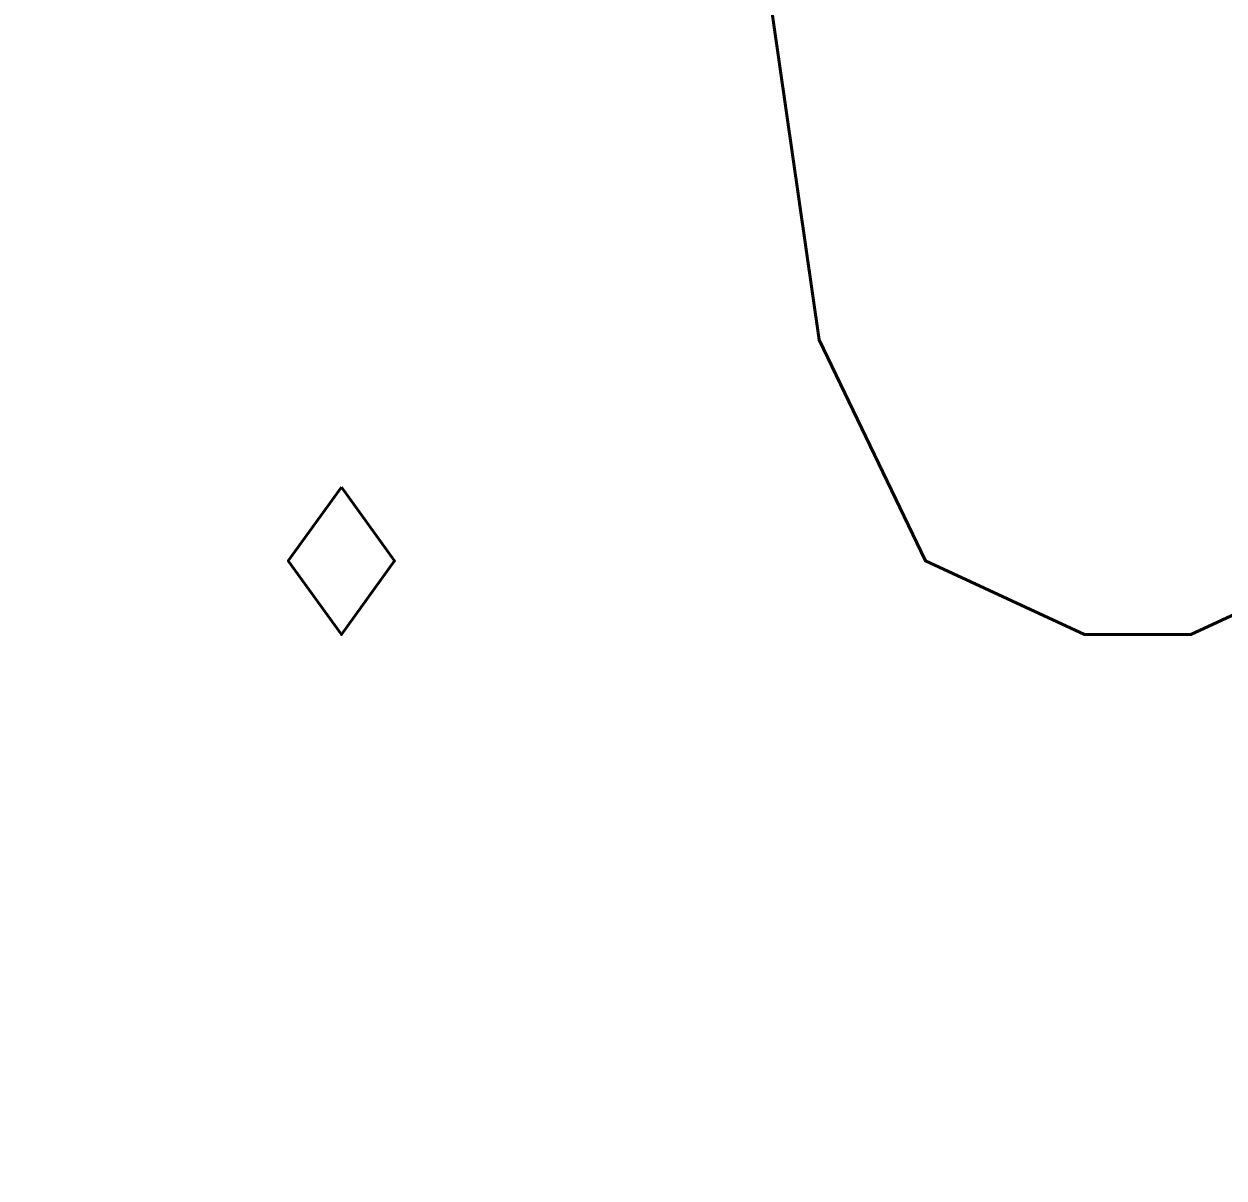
# Model space of a CAD drawing. Header units: millimetres. Extents: x 1145859089 to 1147511753, y -1047484727 to -1047247487.
# Drawn here: x 1146332691 to 1146333621, y -1047435065 to -1047434171 of the extents above; entities that cross this region are included whole.
import ezdxf
from ezdxf.xclip import XClip

# ---------------------------------------------------------------- set-up
doc = ezdxf.new("R2010")
doc.units = ezdxf.units.MM
doc.header["$LTSCALE"] = 100
doc.header["$MEASUREMENT"] = 0
doc.header["$XCLIPFRAME"] = 2
doc.linetypes.add('CENTERX2', pattern=[4, 2.5, -0.5, 0.5, -0.5])
doc.layers.get('0').update_dxf_attribs({"linetype": 'CONTINUOUS'})
for name, color, linetype in [('L-지중매입', 3, 'CENTERX2'), ('XREF', 135, 'CONTINUOUS'), ('단지배치도$0$S240910', 33, 'CONTINUOUS')]:
    doc.layers.add(name, color=color, linetype=linetype)
doc.styles.add('단지배치도$0$WS1', font='romans.shx', dxfattribs={"width": 0.8, "bigfont": 'whgtxt.shx'})

# ---------------------------------------------------------------- blocks, each defined once
blk = doc.blocks.new('단지배치도$0$zw$9902')
at = {"layer": '단지배치도$0$S240910', "style": '단지배치도$0$WS1', "width": 0.8}
blk.add_text('FH:32.00', height=1200, dxfattribs=at).set_placement((60354.83, -63274.83))
blk = doc.blocks.new('단지배치도')
blk.add_blockref('단지배치도$0$zw$9902', (141034.19, 142437.16))

msp = doc.modelspace()

# ---------------------------------------------------------------- linework, layer by layer
at = {"layer": 'L-지중매입', "ltscale": 2}
msp.add_arc((1146292364.149594, -1047402174.186541, 0), 45716.750817, 303.4822833292, 333.0437788935, dxfattribs=at)

# ---------------------------------------------------------------- block references
at = {"layer": 'XREF'}
ref = msp.add_blockref('단지배치도', (1146127639.433663, -1047513806.462535), dxfattribs=at)
XClip(ref).set_block_clipping_path([(72982.4064819524, 34919.7593965298), (360382.4067475507, 255319.7593436697)])

doc.saveas('drawing.dxf')
